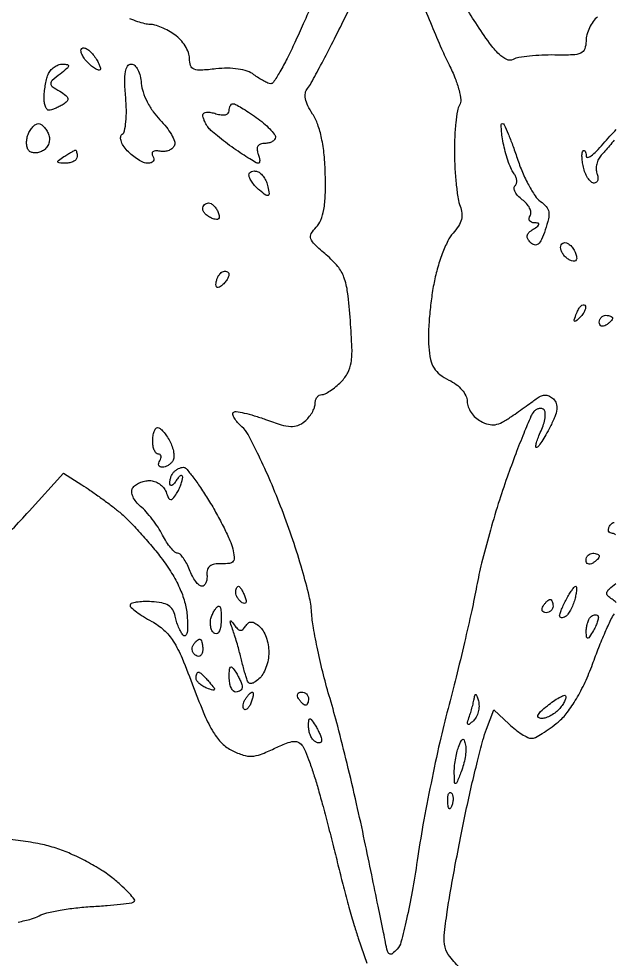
# Model space of a CAD drawing. Extents: x 0 to 102, y 0 to 135.
# Drawn here: x 47.48 to 55.08, y 23.57 to 35.6 of the extents above; entities that cross this region are included whole.
import ezdxf

# ---------------------------------------------------------------- set-up
doc = ezdxf.new("R2010")
doc.units = 0
doc.header["$MEASUREMENT"] = 0

msp = doc.modelspace()

# ---------------------------------------------------------------- linework, layer by layer
for points in [[(52.62747, 35.840536, 0.004187), (52.760309, 35.515806, 0.004227), (52.886851, 35.220741, 0.011492), (52.983009, 35.014657, -0.019491), (53.060591, 34.841199, -0.032488), (53.110395, 34.689206, -0.03752), (53.132075, 34.567784, -0.168338), (53.115727, 34.498544, 0.101672), (53.089073, 34.42832, 0.014044), (53.068407, 34.272707, 0.015623), (53.054709, 34.084615, 0.012655), (53.051442, 33.8823, 0.011947), (53.058278, 33.675559, 0.012801), (53.074946, 33.474105, 0.012429), (53.09795, 33.302173, 0.057188), (53.124925, 33.2055, -0.071818), (53.146564, 33.118201, -0.089487), (53.139987, 33.035024, -0.078357), (53.103185, 32.951224, -0.042401), (53.034416, 32.861687, 0.072257), (52.96702, 32.762203, 0.022519), (52.895577, 32.596077, 0.021988), (52.831527, 32.400935, 0.022598), (52.78553, 32.202686, 0.014331), (52.75315, 31.994277, 0.011514), (52.729944, 31.768556, 0.011682), (52.718174, 31.558829, 0.028926), (52.722043, 31.405, 0.033431), (52.746368, 31.243854, 0.08292), (52.790733, 31.133455, 0.093608), (52.864751, 31.05145, 0.05125), (52.98075, 30.980735, -0.048936), (53.072505, 30.925378, -0.055962), (53.14728, 30.855375, -0.063089), (53.196823, 30.779844, -0.114121), (53.2134, 30.70816, 0.092954), (53.226292, 30.639414, 0.057565), (53.264769, 30.566533, 0.055113), (53.321393, 30.500771, 0.064694), (53.388273, 30.452964, 0.05736), (53.4862, 30.414213, 0.104138), (53.571818, 30.409527, 0.086003), (53.662897, 30.440157, 0.029975), (53.78084, 30.513437, 0.000782), (53.87245, 30.578486, 0.000692), (53.967693, 30.646537, 0.000695), (54.05333, 30.708084, 0.002118), (54.111238, 30.750199, -0.066965), (54.166301, 30.780229, -0.105582), (54.219281, 30.788517, -0.108762), (54.269906, 30.774404, -0.074349), (54.318071, 30.738769, -0.122259), (54.353799, 30.679447, -0.104395), (54.360429, 30.60658, -0.067331), (54.335946, 30.511394, -0.022763), (54.275927, 30.381121, -0.010721), (54.22093, 30.280136, -0.016248), (54.16843, 30.195009, -0.010964), (54.121956, 30.128095, -0.239905), (54.101341, 30.1176, -0.461951), (54.091592, 30.129051, -0.026999), (54.102637, 30.179833, -0.025738), (54.125259, 30.24818, -0.014109), (54.159556, 30.329458, 0.030564), (54.192299, 30.414781, 0.040326), (54.210853, 30.495959, 0.04539), (54.214413, 30.562595, 0.189225), (54.198632, 30.598768, 0.132525), (54.171182, 30.614553, 0.106255), (54.137006, 30.616149, 0.092509), (54.101222, 30.603105, 0.075081), (54.069517, 30.57726, 0.0832), (54.030629, 30.516719, 0.004132), (53.938939, 30.297833, 0.00657), (53.835128, 30.034327, 0.004694), (53.725628, 29.7369, 0.010441), (53.612747, 29.399091, 0.007232), (53.498665, 29.012777, 0.007296), (53.399814, 28.638308, 0.014857), (53.335267, 28.341, -0.008016), (53.27275, 28.03276, -0.003355), (53.179105, 27.619521, -0.003318), (53.072991, 27.178636, -0.004301), (52.969541, 26.7759, 0.00957), (52.864024, 26.346381, 0.005359), (52.751355, 25.820449, 0.005345), (52.648843, 25.286345, 0.008668), (52.574465, 24.8301, -0.00825), (52.509998, 24.432558, -0.011383), (52.43815, 24.078173, -0.008153), (52.367137, 23.786853, -0.122731), (52.317517, 23.695947, -0.036953), (52.256672, 23.638918, -0.308718), (52.220994, 23.636047, -0.20076), (52.194284, 23.670751, -0.017866), (52.169272, 23.780547, 0.003287), (52.143417, 23.911569, 0.00028), (52.074659, 24.247373, 0.000371), (51.992118, 24.647838, 0.000287), (51.901641, 25.0839, 0.004724), (51.798389, 25.557617, 0.003653), (51.677244, 26.071869, 0.003694), (51.557072, 26.550371, 0.008853), (51.459101, 26.9028, -0.01031), (51.375662, 27.206373, -0.009287), (51.301649, 27.523847, -0.009351), (51.245913, 27.810921, -0.028858), (51.223168, 28.007203, 0.045114), (51.192346, 28.214173, 0.010726), (51.102852, 28.551335, 0.010946), (50.982769, 28.935724, 0.010613), (50.844817, 29.318503, 0.009013), (50.696979, 29.683169, 0.011555), (50.547239, 30.012893, 0.009521), (50.41122, 30.2817, 0.091103), (50.331852, 30.382048, -0.029554), (50.275085, 30.438092, -0.047435), (50.234594, 30.492713, -0.061861), (50.214225, 30.538381, -0.27713), (50.221029, 30.565629, -0.237267), (50.256422, 30.577338, -0.017002), (50.361288, 30.558207, -0.020991), (50.489978, 30.524466, -0.014136), (50.63386, 30.475719, 0.014214), (50.833763, 30.408027, 0.06203), (50.956541, 30.386423, 0.102593), (51.04814, 30.40066, 0.08371), (51.134129, 30.450546, 0.046014), (51.185198, 30.501543, 0.040826), (51.228393, 30.563012, 0.043058), (51.258056, 30.625234, 0.089943), (51.2676, 30.677859, -0.070908), (51.273948, 30.722397, -0.086403), (51.292451, 30.760166, -0.100269), (51.319939, 30.785417, -0.136626), (51.3522, 30.7944, 0.118969), (51.395349, 30.804814, 0.027541), (51.460317, 30.842768, 0.026919), (51.532211, 30.89603, 0.023495), (51.601459, 30.959059, 0.073632), (51.686598, 31.073793, 0.085752), (51.729308, 31.202537, 0.047576), (51.73957, 31.391874, 0.008749), (51.719113, 31.741609, 0.010805), (51.683703, 32.10351, 0.05803), (51.637657, 32.295767, 0.086893), (51.557152, 32.434962, 0.041672), (51.411382, 32.58202, -0.013116), (51.262282, 32.716187, -0.115567), (51.21389, 32.789772, -0.222369), (51.219471, 32.854495, -0.065536), (51.281682, 32.935567, 0.102748), (51.34183, 33.02725, 0.051177), (51.379521, 33.161566, 0.035657), (51.398357, 33.349243, 0.013564), (51.398784, 33.612425, 0.017757), (51.383442, 33.863548, 0.027769), (51.350655, 34.077514, 0.032753), (51.301529, 34.252928, 0.060448), (51.235969, 34.38549, -0.029788), (51.174662, 34.492445, -0.065634), (51.144211, 34.581393, -0.092292), (51.143139, 34.654271, -0.131431), (51.170039, 34.712812, 0.047836), (51.218546, 34.784252, 0.003044), (51.338821, 35.00716, 0.004445), (51.47839, 35.275363, 0.00329), (51.628122, 35.5743, 0.001622), (51.780226, 35.885572, 0.00173)], [(51.241946, 35.821887, -0.00167), (51.11668, 35.538613, -0.002728), (51.00835, 35.29935, -0.009851), (50.910474, 35.096892, -0.015295), (50.817371, 34.926711, -0.00952), (50.734528, 34.79166, -0.2666), (50.699282, 34.773291, -0.093156), (50.664432, 34.781319, -0.02034), (50.6088, 34.808388, -0.020516), (50.546057, 34.845535, -0.018408), (50.484194, 34.888993, 0.082412), (50.400277, 34.933189, 0.042348), (50.284412, 34.96101, 0.037384), (50.147151, 34.9715, 0.029144), (49.997744, 34.963015, -0.013851), (49.805704, 34.946207, -0.109361), (49.718, 34.960204, -0.222168), (49.674803, 35.005885, -0.080225), (49.6602, 35.096315, 0.08967), (49.646536, 35.171894, 0.049091), (49.604968, 35.256681, 0.046801), (49.544108, 35.337162, 0.054751), (49.472176, 35.400303, 0.028327), (49.3907, 35.450748, 0.025721), (49.301424, 35.493467, 0.026612), (49.217533, 35.5233, 0.071225), (49.154926, 35.532521, -0.059783), (49.09007, 35.540569, -0.019636), (48.99752, 35.567397, -0.019244), (48.896229, 35.605512, -0.02063)], [(54.88425, 35.631474, 0.062321), (54.827577, 35.569704, 0.043584), (54.77969, 35.488121, 0.043873), (54.747044, 35.400324, 0.067176), (54.7362, 35.319976, -0.083375), (54.719343, 35.219589, -0.207609), (54.670069, 35.165856, -0.097597), (54.56763, 35.142444, -0.011695), (54.33435, 35.140877, 0.014851), (54.170938, 35.138749, 0.016076), (54.012224, 35.126843, 0.015751), (53.877362, 35.108041, 0.071467), (53.80205, 35.083691, -0.226976), (53.720678, 35.082958, -0.084237), (53.624067, 35.149829, -0.043489), (53.499926, 35.294156, -0.010853), (53.323662, 35.550852, -0.02327), (53.173737, 35.804701, -0.012224)], [(55.096503, 34.050803, -0.004029), (55.036399, 33.979076, -0.004064), (54.977548, 33.91111, -0.008344), (54.930145, 33.859034, 0.072539), (54.894637, 33.808265, 0.059099), (54.872026, 33.745827, 0.060658), (54.86506, 33.681709, 0.088594), (54.875746, 33.626052, -0.058604), (54.887877, 33.578409, -0.103883), (54.884862, 33.538158, -0.149162), (54.86763, 33.511737, -0.175965), (54.839718, 33.5016, -0.179651), (54.804099, 33.514825, -0.060604), (54.766207, 33.55643, -0.051012), (54.731974, 33.616817, -0.039522), (54.707123, 33.688256, -0.022899), (54.691282, 33.762579, -0.030131), (54.684089, 33.831521, -0.030759), (54.685085, 33.887481, -0.178385), (54.697256, 33.913856, -0.230625), (54.711886, 33.918901, -0.23364), (54.72476, 33.91046, -0.097824), (54.733524, 33.885402, -0.035365), (54.7362, 33.847609, 0.465025), (54.755699, 33.831177, 0.111929), (54.800537, 33.849778, 0.045112), (54.871, 33.909896, 0.018699), (54.95522, 34.002709, -0.009464), (55.042416, 34.10244, -0.013854), (55.123163, 34.18654, -0.009196)], [(47.392018, 29.070525, 0.004272), (47.605868, 29.301592), (48.047235, 29.786747), (48.282668, 29.63855, -0.010017), (48.389744, 29.568115, -0.005523), (48.517921, 29.477973, -0.005504), (48.645925, 29.383666, -0.008796), (48.752923, 29.30001, -0.027004), (48.864192, 29.199395, -0.010215), (49.008838, 29.04758, -0.010083), (49.159766, 28.875715, -0.012123), (49.294372, 28.707965, -0.023159), (49.431459, 28.509999, -0.033345), (49.532231, 28.322285, -0.037547), (49.59797, 28.142725, -0.047866), (49.629562, 27.969348, -0.016399), (49.636388, 27.837663, -0.049708), (49.629194, 27.748326, -0.155127), (49.609559, 27.71129, -0.418863), (49.582775, 27.711767, -0.062935), (49.551697, 27.754039, -0.026498), (49.520629, 27.817498, -0.025705), (49.494199, 27.889701, -0.030443), (49.477026, 27.9603, 0.09229), (49.446867, 28.039984, 0.121474), (49.391981, 28.094625, 0.089777), (49.304324, 28.127851, 0.033248), (49.172714, 28.14329, 0.019911), (49.067714, 28.144391, 0.032685), (48.979262, 28.135991, 0.03552), (48.914804, 28.120828, 0.328271), (48.8988, 28.099078, 0.217147), (48.912552, 28.068906, 0.018477), (48.980525, 28.014103, 0.021819), (49.070427, 27.952867, 0.015083), (49.177013, 27.891249, -0.061983), (49.331878, 27.781201, -0.066017), (49.45131, 27.638639, -0.042085), (49.565131, 27.420741, -0.01053), (49.712697, 27.047161, 0.010729), (49.853587, 26.690897, 0.037563), (49.966037, 26.471235, 0.059264), (50.07711, 26.330059, 0.083037), (50.207444, 26.236993, 0.035102), (50.347605, 26.180324, 0.090923), (50.455229, 26.165958, 0.078034), (50.570545, 26.189862, 0.021208), (50.742392, 26.263037, -0.015236), (50.900656, 26.332672, -0.074922), (50.995298, 26.355278, -0.147242), (51.059666, 26.341727, -0.127077), (51.110257, 26.294344, -0.046816), (51.144607, 26.227016, -0.007927), (51.19581, 26.091945, -0.008602), (51.250893, 25.93076, -0.007558), (51.302935, 25.7607, -0.004578), (51.359936, 25.55688, -0.002053), (51.431303, 25.287997, -0.002032), (51.504419, 25.003161, -0.002762), (51.567932, 24.7455, 0.004678), (51.630572, 24.49551, 0.004035), (51.700945, 24.234067, 0.004064), (51.768609, 23.997989, 0.011745), (51.820617, 23.83605), (51.930789, 23.5188)], [(55.113812, 28.99881, 0.238869), (55.076329, 29.0178, -0.113384), (55.044224, 29.025175, -0.184441), (55.025305, 29.045304, -0.157687), (55.02297, 29.075642, -0.079568), (55.037882, 29.111432, -0.062707), (55.068208, 29.149024, -0.214086), (55.097094, 29.159402, -0.188877)], [(55.121304, 28.13366, 0.059838), (55.069572, 28.174907, -0.062284), (55.014189, 28.219509, -0.255365), (55.003148, 28.259658, -0.153051), (55.030436, 28.305658, -0.021128), (55.117312, 28.377269, -0.052575)], [(53.135236, 23.44078, -0.027822), (52.990652, 23.602416, -0.109842), (52.932313, 23.72156, -0.083262), (52.921794, 23.870764, -0.012051), (52.958376, 24.174522, -0.007369), (52.997079, 24.416354, -0.002765), (53.058178, 24.754113, -0.002738), (53.128774, 25.121252, -0.003323), (53.199122, 25.4646, -0.004512), (53.27118, 25.79026, -0.004971), (53.34691, 26.104172, -0.004642), (53.41673, 26.370977, -0.025125), (53.46317, 26.513265), (53.556977, 26.758231), (53.750191, 26.576715, 0.022148), (53.831045, 26.507233, 0.02543), (53.914204, 26.44852, 0.025757), (53.988799, 26.406559, 0.115739), (54.037212, 26.3952, 0.117719), (54.088148, 26.407361, 0.019838), (54.176281, 26.456473, 0.020747), (54.277125, 26.523928, 0.017118), (54.378912, 26.603789, 0.056082), (54.493565, 26.724602, 0.027806), (54.61156, 26.900222, 0.025443), (54.723102, 27.111819, 0.022002), (54.818627, 27.344039, -0.007549), (54.898672, 27.555824, -0.00906), (54.980563, 27.752483, -0.007965), (55.054963, 27.915298, -0.058056), (55.100534, 27.987898, 0.058244)], [(47.468099, 24.042925, 0.013864), (47.637509, 24.083465, 0.057259), (47.735296, 24.122183, -0.063932), (47.83359, 24.159598, -0.015277), (48.005071, 24.195336, -0.015455), (48.206086, 24.224485, -0.014739), (48.411722, 24.241721, 0.00665), (48.607658, 24.254956, 0.009846), (48.778959, 24.272219, 0.005489), (48.921719, 24.291043, 0.16223), (48.953975, 24.307175, 0.382895), (48.955396, 24.333447, 0.017016), (48.890867, 24.408321, 0.021322), (48.800379, 24.498341, 0.012699), (48.685594, 24.597958, 0.03233), (48.537531, 24.704725, 0.01769), (48.34379, 24.816871, 0.017567), (48.138143, 24.917282, 0.026681), (47.952427, 24.988405, 0.028788), (47.751755, 25.040679, 0.015332), (47.498634, 25.083246, 0.015214), (47.236567, 25.111002, 0.022839)]]:
    msp.add_lwpolyline(points, format="xyb")
for points in [[(48.439368, 35.128968, -0.022691), (48.478163, 35.070522, -0.034449), (48.505866, 35.01622, -0.037286), (48.520928, 34.972009, -0.265809), (48.515212, 34.951012, -0.297391), (48.495146, 34.946792, -0.043107), (48.455791, 34.966144, -0.03726), (48.40786, 35.000193, -0.023319), (48.356957, 35.046557, -0.03836), (48.312096, 35.098886, -0.057351), (48.282332, 35.151178, -0.075371), (48.270856, 35.195672, -0.225553), (48.281114, 35.224514, -0.249782), (48.30872, 35.232928, -0.087592), (48.348662, 35.217508, -0.061497), (48.394587, 35.18142, -0.037662)], [(48.035721, 35.0244, -0.042234), (48.098595, 35.01908, -0.433293), (48.111477, 34.999597, -0.160168), (48.091348, 34.966853, -0.010962), (48.00552, 34.897438, 0.01322), (47.903556, 34.81421, 0.211209), (47.88487, 34.774873, 0.251456), (47.903107, 34.738568, 0.018624), (47.9995, 34.676054, -0.024679), (48.078398, 34.623518, -0.173489), (48.103697, 34.58577, -0.263061), (48.093909, 34.550067, -0.056076), (48.0418, 34.508211, -0.021381), (47.99277, 34.480014, -0.021112), (47.941307, 34.455978, -0.021538), (47.894561, 34.438826, -0.072169), (47.86245, 34.433495, -0.233081), (47.838152, 34.444863, -0.07509), (47.817638, 34.480251, -0.056658), (47.803633, 34.532425, -0.03728), (47.799, 34.594481, -0.025883), (47.802724, 34.666368, -0.017054), (47.814084, 34.748401, -0.017174), (47.830651, 34.827656, -0.03151), (47.850351, 34.890581, -0.079605), (47.880001, 34.941737, -0.065434), (47.925986, 34.985091, -0.066631), (47.980649, 35.014403, -0.090029)], [(48.915998, 35.024232, -0.199392), (48.959415, 35.006123, -0.076621), (48.998626, 34.952239, -0.059831), (49.028223, 34.872794, -0.041904), (49.042827, 34.7783, 0.065955), (49.065306, 34.66814, 0.034858), (49.120068, 34.539585, 0.033974), (49.195572, 34.413714, 0.04432), (49.281726, 34.310765, -0.029279), (49.363971, 34.218279, -0.037418), (49.427726, 34.123781, -0.041001), (49.46683, 34.040014, -0.174622), (49.467322, 33.985647, -0.126763), (49.442317, 33.94821, -0.084049), (49.398368, 33.920533, -0.074986), (49.342571, 33.906605, -0.068709), (49.283384, 33.909108, 0.04456), (49.22692, 33.914227, 0.152469), (49.192128, 33.903417, 0.263907), (49.180571, 33.879547, 0.122714), (49.191403, 33.845658, -0.110232), (49.203329, 33.811288, -0.182948), (49.195908, 33.781913, -0.160188), (49.169607, 33.762178, -0.0817), (49.128405, 33.7554, -0.099093), (49.07264, 33.766561, -0.03789), (49.001768, 33.802635, -0.03567), (48.928555, 33.854669, -0.036527), (48.864101, 33.916201, -0.039382), (48.81278, 33.982761, -0.070377), (48.783554, 34.04523, -0.105372), (48.779184, 34.095271, -0.227392), (48.799554, 34.127048, 0.209382), (48.829119, 34.169856, 0.024829), (48.84584, 34.286841, 0.02628), (48.851729, 34.434823, 0.018656), (48.843413, 34.600747, -0.013118), (48.830995, 34.803555, -0.051212), (48.839445, 34.928709, -0.106921), (48.867592, 34.998616, -0.249097)], [(50.21819, 34.5168, -0.12494), (50.249073, 34.508961, -0.009127), (50.325956, 34.465405, -0.012288), (50.416501, 34.408856, -0.008984), (50.51429, 34.341839, -0.019752), (50.608381, 34.269075, -0.025961), (50.687823, 34.195114, -0.025192), (50.745844, 34.128804, -0.168688), (50.76, 34.088039, -0.168357), (50.749577, 34.057962, -0.09481), (50.720064, 34.032359, -0.075531), (50.676052, 34.015048, -0.056049), (50.624049, 34.0092, 0.077669), (50.570037, 34.000759, 0.166102), (50.536575, 33.975884, 0.166138), (50.525331, 33.935739, 0.07771), (50.536794, 33.8823, -0.028193), (50.552387, 33.833627, -0.052389), (50.558533, 33.792677, -0.082296), (50.555196, 33.764979, -0.333237), (50.542419, 33.7554, -0.130499), (50.514897, 33.762708, -0.006268), (50.43224, 33.811315, -0.00989), (50.33498, 33.872824, -0.006933), (50.227824, 33.94575, -0.009182), (50.119315, 34.024831, -0.010263), (50.017802, 34.105036, -0.009645), (49.934239, 34.176642, -0.052395), (49.894145, 34.2207, -0.033037), (49.870258, 34.258167, -0.027541), (49.849868, 34.300762, -0.028423), (49.835547, 34.341958, -0.064839), (49.830695, 34.374451, -0.279266), (49.843522, 34.396548, -0.102472), (49.879483, 34.407514, -0.064416), (49.933825, 34.405508, -0.035458), (49.9986, 34.3899, 0.043987), (50.065371, 34.37501, 0.086344), (50.119598, 34.377221, 0.136392), (50.154424, 34.395536, 0.20676), (50.1678, 34.426499, -0.053844), (50.171531, 34.461045, -0.073587), (50.182602, 34.490274, -0.093305), (50.198962, 34.509894, -0.174146)], [(47.726106, 34.263, -0.141928), (47.759834, 34.253229, -0.060388), (47.796605, 34.223215, -0.053008), (47.830607, 34.179374, -0.046872), (47.856283, 34.127562, -0.088505), (47.867277, 34.070351, -0.079659), (47.858511, 34.0106, -0.081122), (47.831783, 33.95753, -0.097503), (47.790885, 33.919585, -0.063005), (47.741015, 33.89685, -0.067971), (47.688331, 33.888015, -0.076442), (47.640961, 33.893831, -0.12836), (47.606584, 33.913976, -0.121642), (47.584892, 33.949894, -0.06), (47.575213, 34.002678, -0.05427), (47.578048, 34.063035, -0.052808), (47.593778, 34.121953, -0.045035), (47.620273, 34.175915, -0.05182), (47.654976, 34.221568, -0.05924), (47.692232, 34.252881, -0.146177)], [(53.665179, 34.263, -0.293461), (53.68662, 34.24923, -0.00663), (53.738141, 34.132531, -0.012763), (53.794924, 33.989104, -0.008023), (53.854269, 33.81885, 0.021254), (53.921601, 33.640965, 0.022814), (54.002394, 33.4737, 0.023123), (54.08446, 33.33736, 0.091795), (54.152286, 33.267572, -0.059675), (54.226883, 33.200033, -0.138589), (54.258769, 33.13237, -0.101695), (54.255441, 33.044213, -0.023754), (54.213208, 32.901612, -0.021463), (54.16512, 32.780635, -0.106067), (54.122016, 32.72184, -0.241044), (54.07759, 32.710317, -0.142481), (54.028447, 32.737313, -0.064651), (53.99071, 32.786312, -0.178568), (53.983298, 32.828545, -0.159255), (54.00502, 32.868733, -0.048948), (54.060107, 32.911627, 0.016087), (54.118232, 32.951048, 0.190863), (54.132546, 32.973603, 0.417296), (54.122478, 32.988246, 0.041547), (54.075557, 32.992705, -0.089991), (54.037527, 33.000066, -0.166301), (54.013726, 33.020124, -0.174857), (54.007887, 33.049731, -0.10086), (54.020579, 33.084229, 0.169758), (54.030091, 33.12732, 0.084717), (54.014023, 33.181545, 0.068467), (53.975652, 33.238382, 0.052267), (53.919955, 33.288812, -0.043555), (53.864635, 33.337178, -0.069569), (53.827889, 33.387958, -0.098537), (53.814382, 33.433047, -0.22362), (53.826149, 33.465749, 0.126855), (53.844395, 33.496674, 0.088943), (53.848582, 33.537086, 0.079309), (53.838254, 33.580713, 0.071435), (53.814635, 33.620716, -0.065066), (53.782221, 33.674056, -0.017247), (53.745034, 33.766729, -0.017197), (53.709699, 33.876013, -0.016923), (53.681747, 33.98805, -0.013818), (53.662231, 34.093491, -0.023804), (53.652629, 34.182233, -0.02138), (53.651454, 34.249618, -0.406817)], [(48.20085, 33.923305, -0.309048), (48.20903, 33.91842, -0.04613), (48.215787, 33.899368, -0.038557), (48.220471, 33.872332, -0.023625), (48.222, 33.84, -0.17131), (48.210643, 33.807825, -0.095191), (48.17851, 33.780632, -0.075283), (48.130585, 33.76247, -0.055234), (48.07395, 33.756695, -0.011938), (47.991134, 33.759398, -0.327416), (47.975261, 33.772481, -0.309569), (47.982547, 33.792333, -0.011213), (48.0528, 33.84, -0.006384), (48.102952, 33.87151, -0.008918), (48.148636, 33.898299, -0.005891), (48.187381, 33.919503, -0.107356)], [(50.52735, 33.64969, -0.105041), (50.57011, 33.624594, -0.054749), (50.611115, 33.57797, -0.050949), (50.644336, 33.518602, -0.05429), (50.664008, 33.454982, -0.016462), (50.678257, 33.365832, -0.332895), (50.665497, 33.343399, -0.269635), (50.637158, 33.346696, -0.012546), (50.558258, 33.408902, -0.03209), (50.50596, 33.458299, -0.034459), (50.461743, 33.512881, -0.036772), (50.430827, 33.564637, -0.116765), (50.4216, 33.603609, -0.14728), (50.430057, 33.631697, -0.144733), (50.452664, 33.650678, -0.113394), (50.486915, 33.657092, -0.070293)], [(49.904949, 33.2478, -0.135188), (49.937312, 33.238887, -0.062056), (49.972124, 33.211789, -0.054875), (50.003941, 33.1721, -0.049969), (50.02754, 33.125208, -0.051615), (50.041498, 33.073424, -0.240886), (50.032283, 33.044917, -0.240886), (50.003776, 33.035702, -0.051615), (49.951992, 33.04966, -0.049969), (49.9051, 33.073259, -0.054875), (49.865411, 33.105076, -0.062056), (49.838313, 33.139888, -0.135188), (49.8294, 33.172251, -0.099038), (49.835168, 33.201084, -0.097945), (49.851592, 33.225608, -0.097945), (49.876116, 33.242032, -0.099038)], [(54.466299, 32.7402, -0.13514), (54.501681, 32.730459, -0.062067), (54.539735, 32.700847, -0.054888), (54.574514, 32.657475, -0.049992), (54.600306, 32.606231, -0.045328), (54.615539, 32.552409, -0.161356), (54.61079, 32.517374, -0.257062), (54.58862, 32.501784, -0.108271), (54.551195, 32.505768, -0.068602), (54.510257, 32.525987, -0.047417), (54.470366, 32.558943, -0.047422), (54.437403, 32.59882, -0.068669), (54.417188, 32.639737, -0.075908), (54.410588, 32.678131, -0.118903), (54.4178, 32.710689, -0.144673), (54.43754, 32.732219, -0.136183)], [(50.15511, 32.35809, -0.212536), (50.164385, 32.333931, -0.080535), (50.156573, 32.297812, -0.061283), (50.133833, 32.255803, -0.041736), (50.09871, 32.21427, -0.034019), (50.05723, 32.178081, -0.131573), (50.02589, 32.165281, -0.290264), (50.006525, 32.174372, -0.142677), (49.9986, 32.20158, -0.054831), (50.002736, 32.239185, -0.038674), (50.015167, 32.279888, -0.039129), (50.033394, 32.317433, -0.063896), (50.055, 32.3454, -0.075941), (50.07984, 32.363656, -0.089268), (50.107672, 32.372393, -0.100736), (50.134096, 32.370415, -0.128169)], [(54.719861, 31.938739, -0.20742), (54.7301, 31.91283, -0.082976), (54.722429, 31.874642, -0.063152), (54.698865, 31.83046, -0.043285), (54.662098, 31.78704, -0.011214), (54.606216, 31.734009, -0.400052), (54.58987, 31.734406, -0.286372), (54.585461, 31.753444, -0.008399), (54.614739, 31.834399, -0.036269), (54.640287, 31.889186, -0.070189), (54.669446, 31.927624, -0.120343), (54.697173, 31.944325, -0.278911)], [(54.99, 31.8096, -0.042167), (55.022389, 31.806864, -0.061769), (55.049749, 31.798641, -0.081139), (55.068301, 31.786559, -0.210953), (55.0746, 31.772293, -0.151918), (55.069055, 31.754465, -0.038439), (55.049749, 31.730586, -0.035638), (55.022383, 31.705457, -0.029505), (54.99, 31.6827, -0.082592), (54.957674, 31.669459, -0.161196), (54.930251, 31.672091, -0.182303), (54.912023, 31.689979, -0.108972), (54.9054, 31.720007, -0.093332), (54.91184, 31.754207, -0.09642), (54.930251, 31.783282, -0.099167), (54.95772, 31.802742, -0.105053)], [(49.252352, 30.3714, -0.173479), (49.282727, 30.360534, -0.036832), (49.32407, 30.321184, -0.034447), (49.367653, 30.2659, -0.026838), (49.407336, 30.200452, -0.039948), (49.438557, 30.12892, -0.043598), (49.456908, 30.055382, -0.048114), (49.460891, 29.990447, -0.130401), (49.447619, 29.946652, -0.065492), (49.42176, 29.914958, -0.052005), (49.386605, 29.888138, -0.05344), (49.347963, 29.869898, -0.083755), (49.311814, 29.8638, -0.117858), (49.28377, 29.870504, -0.186277), (49.267424, 29.888651, -0.154201), (49.26581, 29.91605, -0.076764), (49.2795, 29.9484, 0.062393), (49.294321, 29.980806, 0.132582), (49.295434, 30.008149, 0.191612), (49.28314, 30.026059, 0.148732), (49.260321, 30.033, -0.217823), (49.232978, 30.045506, -0.078478), (49.20985, 30.082702, -0.059672), (49.194091, 30.137415, -0.04033), (49.188857, 30.2022, -0.035709), (49.193491, 30.267003, -0.05411), (49.207509, 30.321697, -0.070764), (49.228011, 30.3592, -0.236573)], [(49.582443, 29.8638, -0.222809), (49.617698, 29.847269, -0.010114), (49.703153, 29.740213, -0.015276), (49.800776, 29.604297, -0.010183), (49.90456, 29.443078, -0.011197), (50.007343, 29.267334, -0.011205), (50.102131, 29.087205, -0.011093), (50.17777, 28.926459, -0.042957), (50.213619, 28.822398, -0.032795), (50.233223, 28.714873, -0.19307), (50.218411, 28.660654, -0.205354), (50.170985, 28.633651, -0.03749), (50.067753, 28.62977, 0.046992), (49.978921, 28.624742, 0.126072), (49.921061, 28.600191, 0.160079), (49.890247, 28.555269, 0.090991), (49.88345, 28.48905, -0.050199), (49.882253, 28.432388, -0.073972), (49.869043, 28.38449, -0.098602), (49.846472, 28.352424, -0.192548), (49.817906, 28.341, -0.190564), (49.782794, 28.354886, -0.044243), (49.739696, 28.403128, -0.039529), (49.696653, 28.471524, -0.029849), (49.6602, 28.5525, 0.027963), (49.624109, 28.633484, 0.03765), (49.582142, 28.701872, 0.041556), (49.540545, 28.750391, 0.197248), (49.50739, 28.764, -0.19063), (49.472073, 28.777972, -0.031566), (49.420995, 28.832341, -0.030804), (49.36621, 28.907558, -0.022894), (49.314946, 28.99665, 0.026074), (49.257196, 29.095554, 0.018446), (49.18272, 29.200424, 0.018681), (49.103894, 29.295589, 0.036973), (49.033389, 29.363649, -0.051707), (48.976019, 29.422386, -0.065495), (48.937078, 29.487423, -0.07939), (48.921429, 29.548643, -0.162759), (48.932632, 29.596299, -0.095034), (48.967222, 29.633948, -0.052794), (49.021116, 29.665724, -0.050002), (49.084686, 29.687308, -0.056912), (49.148542, 29.6946, -0.085133), (49.212034, 29.68371, -0.066203), (49.274542, 29.651807, -0.066101), (49.326631, 29.604611, -0.084255), (49.3596, 29.548921, 0.021499), (49.393465, 29.470876, 0.245408), (49.419587, 29.451544, 0.271633), (49.448448, 29.462894, 0.025443), (49.494256, 29.527771, 0.026949), (49.5244, 29.581659, 0.024001), (49.549875, 29.640571, 0.024741), (49.567612, 29.695812, 0.065395), (49.573009, 29.7369, 0.190341), (49.565247, 29.75655, 0.335455), (49.548919, 29.759372, 0.102785), (49.522671, 29.7381, 0.027796), (49.491, 29.6946, -0.030864), (49.459239, 29.651534, -0.118892), (49.432701, 29.631899, -0.342256), (49.415627, 29.636427, -0.160847), (49.407695, 29.65935, -0.053488), (49.411344, 29.698577, -0.039195), (49.423348, 29.740645, -0.039908), (49.441285, 29.779135, -0.067486), (49.4628, 29.8074, -0.048545), (49.489042, 29.828987, -0.037734), (49.52121, 29.847232, -0.038821), (49.554133, 29.859734, -0.071446)], [(54.8208, 28.764, -0.042167), (54.853189, 28.761264, -0.061769), (54.880549, 28.753041, -0.081139), (54.899101, 28.740959, -0.210953), (54.9054, 28.726693, -0.151918), (54.899855, 28.708865, -0.038439), (54.880549, 28.684986, -0.035638), (54.853183, 28.659857, -0.029505), (54.8208, 28.6371, -0.082592), (54.788474, 28.623859, -0.161196), (54.761051, 28.626491, -0.182303), (54.742823, 28.644379, -0.108972), (54.7362, 28.674407, -0.093332), (54.74264, 28.708607, -0.09642), (54.761051, 28.737682, -0.099167), (54.78852, 28.757142, -0.105053)], [(50.285649, 28.341, -0.2252), (50.301477, 28.33349, -0.029412), (50.32393, 28.302432, -0.029555), (50.347559, 28.259999, -0.020646), (50.36928, 28.209706, -0.036408), (50.38411, 28.160657, -0.155351), (50.381473, 28.130555, -0.32948), (50.364574, 28.120457, -0.1144), (50.336031, 28.130099, -0.061454), (50.304041, 28.155774, -0.051183), (50.276967, 28.189987, -0.053277), (50.258534, 28.227124, -0.088797), (50.2524, 28.261393, -0.039867), (50.254834, 28.291875, -0.059132), (50.262167, 28.317615, -0.077771), (50.272925, 28.335128, -0.219607)], [(54.604356, 28.341, -0.401988), (54.614154, 28.331605, -0.029786), (54.613436, 28.29091, -0.028409), (54.606018, 28.235878, -0.016247), (54.591168, 28.170482, -0.030808), (54.568619, 28.101835, -0.030897), (54.537824, 28.036548, -0.032471), (54.503858, 27.983257, -0.096514), (54.472188, 27.953989, -0.051032), (54.443662, 27.940153, -0.110914), (54.419652, 27.937045, -0.185862), (54.404083, 27.944754, -0.188048), (54.3978, 27.960869, -0.08289), (54.402794, 27.990784, -0.0134), (54.423526, 28.046266, -0.014475), (54.451847, 28.110836, -0.012275), (54.485377, 28.177362, -0.013928), (54.521211, 28.240057, -0.020396), (54.556452, 28.292931, -0.016469), (54.587868, 28.333275, -0.222635)], [(54.275893, 28.1718, -0.210953), (54.290159, 28.165501, -0.081139), (54.302241, 28.146949, -0.061769), (54.310464, 28.119589, -0.042167), (54.3132, 28.0872, -0.105053), (54.306342, 28.05492, -0.099167), (54.286882, 28.027451, -0.09642), (54.257807, 28.00904, -0.093332), (54.223607, 28.0026, -0.108972), (54.193579, 28.009223, -0.182303), (54.175691, 28.027451, -0.161196), (54.173059, 28.054874, -0.082592), (54.1863, 28.0872, -0.029505), (54.209057, 28.119583, -0.035638), (54.234186, 28.146949, -0.038439), (54.258065, 28.166255, -0.151918)], [(50.037297, 28.0872, -0.337668), (50.053396, 28.074929, -0.035557), (50.06327, 28.025487, -0.03255), (50.067411, 27.957653, -0.019618), (50.063918, 27.877115, -0.031239), (50.051942, 27.795121, -0.103786), (50.030125, 27.745514, -0.244539), (50.001415, 27.730931, -0.196396), (49.969032, 27.744528, -0.102741), (49.943144, 27.783986, -0.062539), (49.929244, 27.838209, -0.05881), (49.928731, 27.898141, -0.064459), (49.942411, 27.954613, -0.027048), (49.965114, 28.005383, -0.036661), (49.991271, 28.048253, -0.040107), (50.017038, 28.078762, -0.199927)], [(54.884955, 27.966645, -0.22822), (54.893224, 27.943016, -0.040891), (54.883974, 27.895899, -0.036971), (54.862892, 27.838053, -0.025833), (54.831127, 27.776295, -0.009073), (54.780784, 27.693227, -0.200091), (54.758092, 27.677272, -0.446695), (54.743101, 27.688027, -0.022266), (54.738773, 27.75585, -0.038261), (54.741951, 27.81127, -0.03547), (54.753523, 27.86702, -0.037424), (54.771113, 27.915147, -0.090291), (54.7926, 27.9462, -0.061883), (54.816845, 27.965087, -0.080251), (54.842994, 27.975471, -0.097827), (54.866901, 27.976017, -0.154511)], [(50.233844, 27.845518, 0.04093), (50.275978, 27.795715, 0.168496), (50.310977, 27.778681, 0.216887), (50.343357, 27.788984, 0.070619), (50.376257, 27.828476, -0.077946), (50.411666, 27.869742, -0.180277), (50.449458, 27.883509, -0.135021), (50.494904, 27.870648, -0.037144), (50.556032, 27.827149, -0.090581), (50.601824, 27.772495, -0.042958), (50.640336, 27.688715, -0.040693), (50.666578, 27.591504, -0.045613), (50.6754, 27.495, -0.047893), (50.666097, 27.398095, -0.041412), (50.638417, 27.299693, -0.043481), (50.59778, 27.214236, -0.087039), (50.549501, 27.157431, -0.026893), (50.482615, 27.10774, -0.164414), (50.441613, 27.096865, -0.244075), (50.411869, 27.114915, -0.061484), (50.387823, 27.168222, -0.006961), (50.371279, 27.224271, -0.003008), (50.350738, 27.29934, -0.002976), (50.329837, 27.379485, -0.003942), (50.31182, 27.4527, 0.008611), (50.292105, 27.529712, 0.004942), (50.265823, 27.6219, 0.004935), (50.237569, 27.714058, 0.008197), (50.211718, 27.7911, -0.006086), (50.183877, 27.872922, -0.177321), (50.184642, 27.894644, -0.573074), (50.195531, 27.896221, -0.013377)], [(49.792093, 27.6642, -0.279105), (49.806486, 27.655487, -0.051652), (49.818441, 27.625456, -0.042195), (49.826694, 27.582846, -0.026751), (49.8294, 27.532307, -0.067432), (49.823088, 27.485717, -0.140899), (49.804143, 27.454767, -0.190788), (49.776072, 27.444056, -0.136093), (49.74342, 27.453553, -0.090427), (49.714294, 27.479825, -0.095498), (49.696994, 27.514216, -0.099685), (49.694133, 27.551327, -0.108373), (49.706113, 27.585446, -0.031646), (49.727488, 27.615588, -0.037297), (49.751447, 27.641066, -0.040575), (49.774462, 27.658945, -0.145859)], [(49.776741, 27.2412, -0.172995), (49.794552, 27.234847, -0.015689), (49.830709, 27.203354, -0.018888), (49.872323, 27.161713, -0.013646), (49.915607, 27.112363, -0.008807), (49.973838, 27.039631, -0.27071), (49.976705, 27.017484, -0.389672), (49.959829, 27.009792, -0.012731), (49.883666, 27.036815, -0.0442), (49.830537, 27.062791, -0.05126), (49.785592, 27.096642, -0.058677), (49.754736, 27.13286, -0.148172), (49.7448, 27.165651, -0.040372), (49.747139, 27.194578, -0.05972), (49.754183, 27.219008, -0.078541), (49.76452, 27.235615, -0.217663)], [(50.2524, 27.2412, -0.019837), (50.283886, 27.18796, -0.02047), (50.310699, 27.132938, -0.020703), (50.329921, 27.083545, -0.077483), (50.335705, 27.05085, -0.133323), (50.329664, 27.026658, -0.102891), (50.311768, 27.006038, -0.089496), (50.284629, 26.99217, -0.073605), (50.2524, 26.9874, -0.210568), (50.220152, 27.001611, -0.082215), (50.193032, 27.043315, -0.062416), (50.174805, 27.104875, -0.042523), (50.169095, 27.17775, -0.011293), (50.172066, 27.27878, -0.220444), (50.186272, 27.305678, -0.409657), (50.208366, 27.302864, -0.023197)], [(50.466238, 26.9874, -0.38326), (50.476156, 26.978489, -0.056204), (50.475995, 26.949051, -0.040274), (50.467533, 26.906929, -0.021914), (50.450793, 26.856851, -0.035865), (50.428691, 26.809671, -0.069269), (50.403569, 26.776495, -0.118528), (50.379762, 26.761951, -0.281567), (50.360377, 26.766623, -0.156651), (50.349041, 26.788687, -0.070517), (50.348282, 26.821604, -0.059701), (50.357476, 26.859667, -0.049364), (50.375821, 26.897171, -0.02576), (50.399712, 26.931715, -0.032473), (50.425384, 26.960895, -0.034154), (50.449314, 26.981719, -0.16338)], [(51.093407, 26.9874, -0.093332), (51.127607, 26.98096, -0.09642), (51.156682, 26.962549, -0.099167), (51.176142, 26.93508, -0.105053), (51.183, 26.9028, -0.042167), (51.180264, 26.870411, -0.061769), (51.172041, 26.843051, -0.081139), (51.159959, 26.824499, -0.210953), (51.145693, 26.8182, -0.151918), (51.127865, 26.823745, -0.038439), (51.103986, 26.843051, -0.035638), (51.078857, 26.870417, -0.029505), (51.0561, 26.9028, -0.082592), (51.042859, 26.935126, -0.161196), (51.045491, 26.962549, -0.182303), (51.063379, 26.980777, -0.108972)], [(53.358048, 26.872664, -0.069395), (53.365704, 26.805413, -0.056034), (53.355755, 26.733333, -0.057593), (53.330661, 26.667499, -0.086943), (53.293482, 26.618864, -0.01749), (53.240135, 26.573038, -0.403331), (53.221889, 26.574722, -0.257162), (53.21709, 26.597391, -0.011201), (53.243249, 26.677069, 0.012384), (53.264931, 26.743645, 0.010243), (53.2848, 26.815548, 0.01038), (53.300304, 26.882262, 0.027161), (53.307814, 26.930869, -0.108892), (53.315215, 26.953515, -0.513243), (53.326618, 26.954539, -0.097909), (53.341758, 26.927901, -0.017427)], [(54.473306, 26.939862, -0.263084), (54.479234, 26.918803, -0.046933), (54.465322, 26.878697, -0.040042), (54.438083, 26.829742, -0.026241), (54.399497, 26.777944, -0.050945), (54.349248, 26.728605, -0.042245), (54.286931, 26.686877, -0.044005), (54.222562, 26.658314, -0.082607), (54.166569, 26.649, -0.154027), (54.127733, 26.661254, -0.361405), (54.120287, 26.688596, -0.098773), (54.154999, 26.736748, -0.017012), (54.240378, 26.810918, -0.017), (54.319326, 26.870592, -0.026921), (54.391186, 26.915586, -0.025175), (54.449896, 26.944328, -0.305723)], [(51.2676, 26.5644, -0.021347), (51.299085, 26.510793, -0.021318), (51.325899, 26.454672, -0.021733), (51.345029, 26.403794, -0.074451), (51.350905, 26.369057, -0.157323), (51.344383, 26.347452, -0.195945), (51.326968, 26.336078, -0.128516), (51.29993, 26.337813, -0.058538), (51.2676, 26.3529, -0.101161), (51.235281, 26.383324, -0.052761), (51.208232, 26.43185, -0.049393), (51.190075, 26.489643, -0.053738), (51.184295, 26.548243, -0.012098), (51.186976, 26.62882, -0.343021), (51.199863, 26.643564, -0.295079), (51.21943, 26.635697, -0.010223)], [(53.192897, 26.305324, -0.064779), (53.197502, 26.240233, -0.026025), (53.187621, 26.151397, -0.025223), (53.166873, 26.055581, -0.029103), (53.137309, 25.966924, -0.002686), (53.082121, 25.830904, -0.235684), (53.066028, 25.816872, -0.475815), (53.054171, 25.825592, -0.004817), (53.049562, 25.944131, -0.029109), (53.051925, 26.025654, -0.018912), (53.063679, 26.119201, -0.019025), (53.082157, 26.209955, -0.033968), (53.105151, 26.282531, -0.010469), (53.139956, 26.36586, -0.228888), (53.159561, 26.382513, -0.406466), (53.17632, 26.372962, -0.020167)], [(53.010713, 25.695487, -0.126455), (53.027061, 25.667829, -0.060344), (53.033758, 25.626772, -0.05415), (53.030592, 25.579603, -0.051402), (53.017391, 25.533337, -0.054073), (52.998648, 25.498087, -0.470617), (52.98323, 25.496628, -0.168741), (52.971274, 25.521311, -0.018894), (52.966279, 25.58445, -0.028489), (52.967209, 25.643347, -0.077125), (52.976576, 25.683954, -0.208169), (52.992197, 25.699397, -0.296942)]]:
    msp.add_lwpolyline(points, format="xyb", close=True)

doc.saveas('drawing.dxf')
